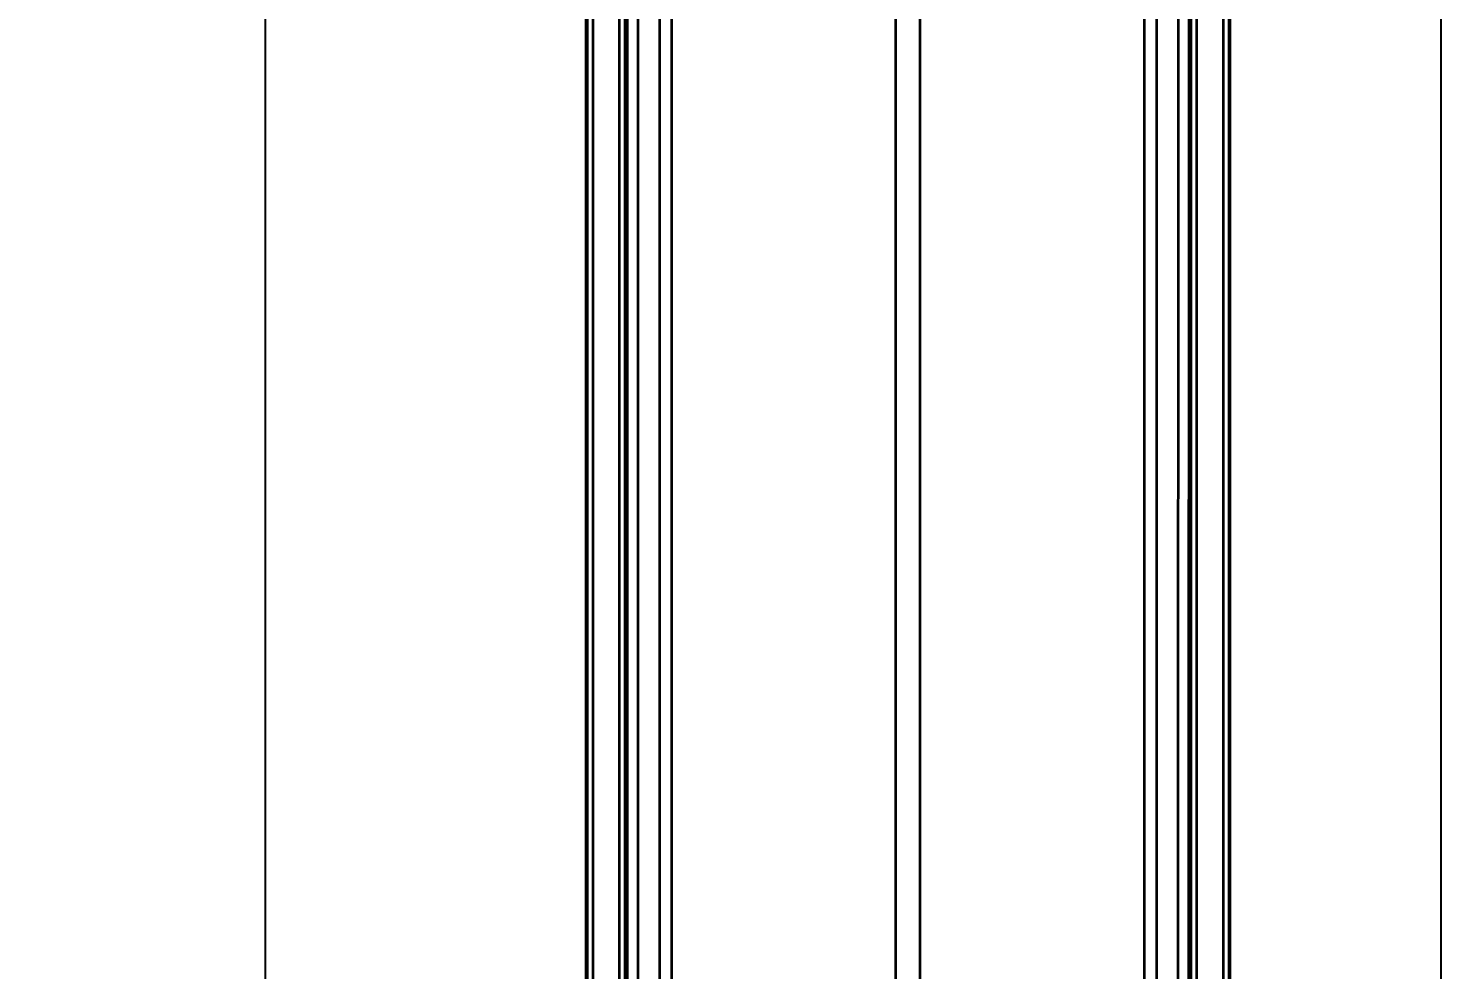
# Model space of a CAD drawing. Header units: millimetres. Extents: x 68 to 2000, y 100 to 2870.
# Drawn here: x 717.1 to 849.3, y 2259.2 to 2347.3 of the extents above; entities that cross this region are included whole.
import ezdxf

# ---------------------------------------------------------------- set-up
doc = ezdxf.new("R2010")
doc.units = ezdxf.units.MM
doc.header["$LTSCALE"] = 10
for name, color, linetype, lineweight in [('_Sichtbarkanten', 7, 'Continuous', 25), ('Bemaßung (ISO)', 7, 'Continuous', 25), ('Sichtbar schmal (ISO)', 7, 'Continuous', 35)]:
    doc.layers.add(name, color=color, linetype=linetype, lineweight=lineweight)
doc.styles.add('Notiztext (DIN)', font='verdana.ttf')
doc.dimstyles.new('Standard (DIN)', dxfattribs={"dimscale": 10, "dimtxt": 2.5, "dimasz": 2.5, "dimexe": 2, "dimexo": 4, "dimgap": 0.5, "dimtad": 1, "dimdec": 1, "dimrnd": 1e-08, "dimtxsty": 'Notiztext (DIN)', "dimcen": 0.09, "dimclrd": 256, "dimclre": 256, "dimclrt": 256, "dimadec": 0, "dimazin": 2, "dimtfac": 1, "dimtmove": 0, "dimatfit": 3, "dimfxl": 0, "dimtolj": 1, "dimtzin": 0, "dimlwd": -1, "dimlwe": -1, "dimarcsym": 0})

# ---------------------------------------------------------------- blocks, each defined once
blk = doc.blocks.new('*D76')
at = {"layer": 'Bemaßung (ISO)', "transparency": 16777216}
for p, q in [((699.2794404529775, 2523.669854925541), (538.4093487354012, 2523.669854925541)), ((558.4093487354012, 2498.669854925541), (558.4093487354011, 2098.67151875963)), ((734.3199982405569, 2073.67151875963), (538.4093487354011, 2073.67151875963))]:
    blk.add_line(p, q, dxfattribs=at)
for points in [[(554.2426820687346, 2498.669854925541), (562.5760154020678, 2498.669854925541), (558.4093487354012, 2523.669854925541)], [(554.2426820687344, 2098.67151875963), (562.5760154020677, 2098.67151875963), (558.4093487354011, 2073.67151875963)]]:
    blk.add_solid(points, dxfattribs=at)
at = {"layer": 'Defpoints', "color": 0, "transparency": 16777216}
for p in [(739.2794404529775, 2523.669854925541), (558.4093487354011, 2073.67151875963), (774.3199982405569, 2073.67151875963)]:
    blk.add_point(p, dxfattribs=at)
at = {"layer": 'Bemaßung (ISO)', "transparency": 16777216, "insert": (527.3851716033428, 2267.659941576191), "char_height": 25, "attachment_point": 1, "rotation": 90, "style": 'Notiztext (DIN)'}
blk.add_mtext('\\A1;450', dxfattribs=at)
blk = doc.blocks.new('*D77')
at = {"layer": 'Bemaßung (ISO)', "transparency": 16777216}
for p, q in [((699.2794404529775, 2523.669854925541), (439.2794404529779, 2523.669854925541)), ((459.2794404529779, 2498.669854925541), (459.2794404529777, 1648.669854925541)), ((699.279440452977, 1623.669854925541), (439.2794404529777, 1623.669854925541))]:
    blk.add_line(p, q, dxfattribs=at)
for points in [[(455.1127737863112, 2498.669854925541), (463.4461071196446, 2498.669854925541), (459.2794404529779, 2523.669854925541)], [(455.112773786311, 1648.669854925541), (463.4461071196444, 1648.669854925541), (459.2794404529777, 1623.669854925541)]]:
    blk.add_solid(points, dxfattribs=at)
at = {"layer": 'Defpoints', "color": 0, "transparency": 16777216}
for p in [(739.2794404529775, 2523.669854925541), (459.2794404529777, 1623.669854925541), (739.279440452977, 1623.669854925541)]:
    blk.add_point(p, dxfattribs=at)
at = {"layer": 'Bemaßung (ISO)', "transparency": 16777216, "insert": (428.2552633209195, 2042.961325909712), "char_height": 25, "attachment_point": 1, "rotation": 90, "style": 'Notiztext (DIN)'}
blk.add_mtext('\\A1;900', dxfattribs=at)
blk = doc.blocks.new('*D78')
at = {"layer": 'Bemaßung (ISO)', "transparency": 16777216}
for p, q in [((734.4377872117274, 2473.661203557141), (627.204211695025, 2473.661203557141)), ((647.2042116950248, 1698.678506293942), (647.204211695025, 2448.661203557141)), ((734.4377872117273, 1673.678506293942), (627.2042116950248, 1673.678506293942))]:
    blk.add_line(p, q, dxfattribs=at)
for points in [[(643.0375450283584, 2448.661203557141), (651.3708783616917, 2448.661203557141), (647.204211695025, 2473.661203557141)], [(643.0375450283582, 1698.678506293942), (651.3708783616914, 1698.678506293942), (647.2042116950248, 1673.678506293942)]]:
    blk.add_solid(points, dxfattribs=at)
at = {"layer": 'Defpoints', "color": 0, "transparency": 16777216}
for p in [(647.204211695025, 2473.661203557141), (774.4377872117274, 2473.661203557141), (774.4377872117273, 1673.678506293942)]:
    blk.add_point(p, dxfattribs=at)
at = {"layer": 'Bemaßung (ISO)', "transparency": 16777216, "insert": (616.0625060210799, 2043.036879972355), "char_height": 25, "attachment_point": 1, "rotation": 90, "style": 'Notiztext (DIN)'}
blk.add_mtext('\\A1;800', dxfattribs=at)

msp = doc.modelspace()

# ---------------------------------------------------------------- linework, layer by layer
at = {"layer": '_Sichtbarkanten'}
for p, q in [((739.2794404529775, 2523.669854925541), (739.2794404529772, 1623.669854925541)), ((849.2794404529775, 2523.669854925541), (849.2794404529775, 1623.669854925541)), ((769.2794404529773, 1676.669854925541), (769.279440452977, 2470.669854925541)), ((829.5794404529772, 2470.669854925541), (829.5794404529775, 1676.669854925541))]:
    msp.add_line(p, q, dxfattribs=at)
at = {"layer": 'Sichtbar schmal (ISO)'}
for p, q in [((769.4208652369572, 1675.660518185342), (769.4208652369571, 2471.67919166574)), ((769.9207890845371, 2471.67919166574), (769.9207890845371, 1675.660518185342)), ((772.4380918214172, 1675.678201684342), (772.4380918214171, 2471.66150816674)), ((772.938015668997, 2471.66150816674), (772.9380156689972, 1675.678201684342)), ((773.125722458487, 2471.47380137734), (773.1531581927271, 2171.286354160811)), ((774.125570153647, 2471.479037341141), (774.1530058878886, 2171.291590124245)), ((824.705875018067, 2171.291590124245), (824.7333107523074, 2471.479037340351)), ((825.705722713227, 2171.286354160811), (825.7331584474682, 2471.473801374656)), ((825.9208652369571, 1675.678201684142), (825.920865236957, 2471.66150816694)), ((826.420789084537, 2471.66150816674), (826.4207890845372, 1675.678201684342)), ((828.9380918214171, 1675.660518184942), (828.938091821417, 2471.67919166614)), ((829.438015668997, 2471.679191666071), (829.438015668997, 1675.660518185011)), ((776.1565652024377, 2418.994319704128), (776.1566152486474, 2203.348979768297)), ((777.297756217657, 2418.993964513741), (777.2977918782169, 2203.348628905123)), ((821.5610898045971, 2203.348630539208), (821.5610855433384, 2418.993875623603)), ((822.7022697055613, 2203.348973347661), (822.7022778918359, 2418.994240520654)), ((798.2882594637781, 2218.763773848041), (798.2882594637781, 2403.568767253719)), ((800.5706214421762, 2218.763774868212), (800.570621442176, 2403.568768170941))]:
    msp.add_line(p, q, dxfattribs=at)

# ---------------------------------------------------------------- dimensions: what is measured, and where the dimension line sits
at = {"layer": 'Bemaßung (ISO)'}
for base, p1, p2, picture, middle in [((459.2794404529777, 1623.669854925541), (739.2794404529775, 2523.669854925541), (739.279440452977, 1623.669854925541), '*D77', (459.2794404529774, 2073.669854925541)), ((558.4093487354011, 2073.67151875963), (739.2794404529775, 2523.669854925541), (774.3199982405569, 2073.67151875963), '*D76', (558.4093487354007, 2298.670686842585)), ((647.204211695025, 2473.661203557141), (774.4377872117273, 1673.678506293942), (774.4377872117274, 2473.661203557141), '*D78', (647.2042116950246, 2073.669854925542))]:
    dim = msp.add_linear_dim(base=base, p1=p1, p2=p2, angle=90, dimstyle='Standard (DIN)', override={"dimdec": 1, "dimtp": 0, "dimtm": -0, "dimtdec": 2, "dimtofl": 0, "dimatfit": 1}, dxfattribs=at)
    dim.commit()
    dim.dimension.update_dxf_attribs({"geometry": picture, "text_midpoint": middle, "dimtype": 160})

doc.saveas('drawing.dxf')
